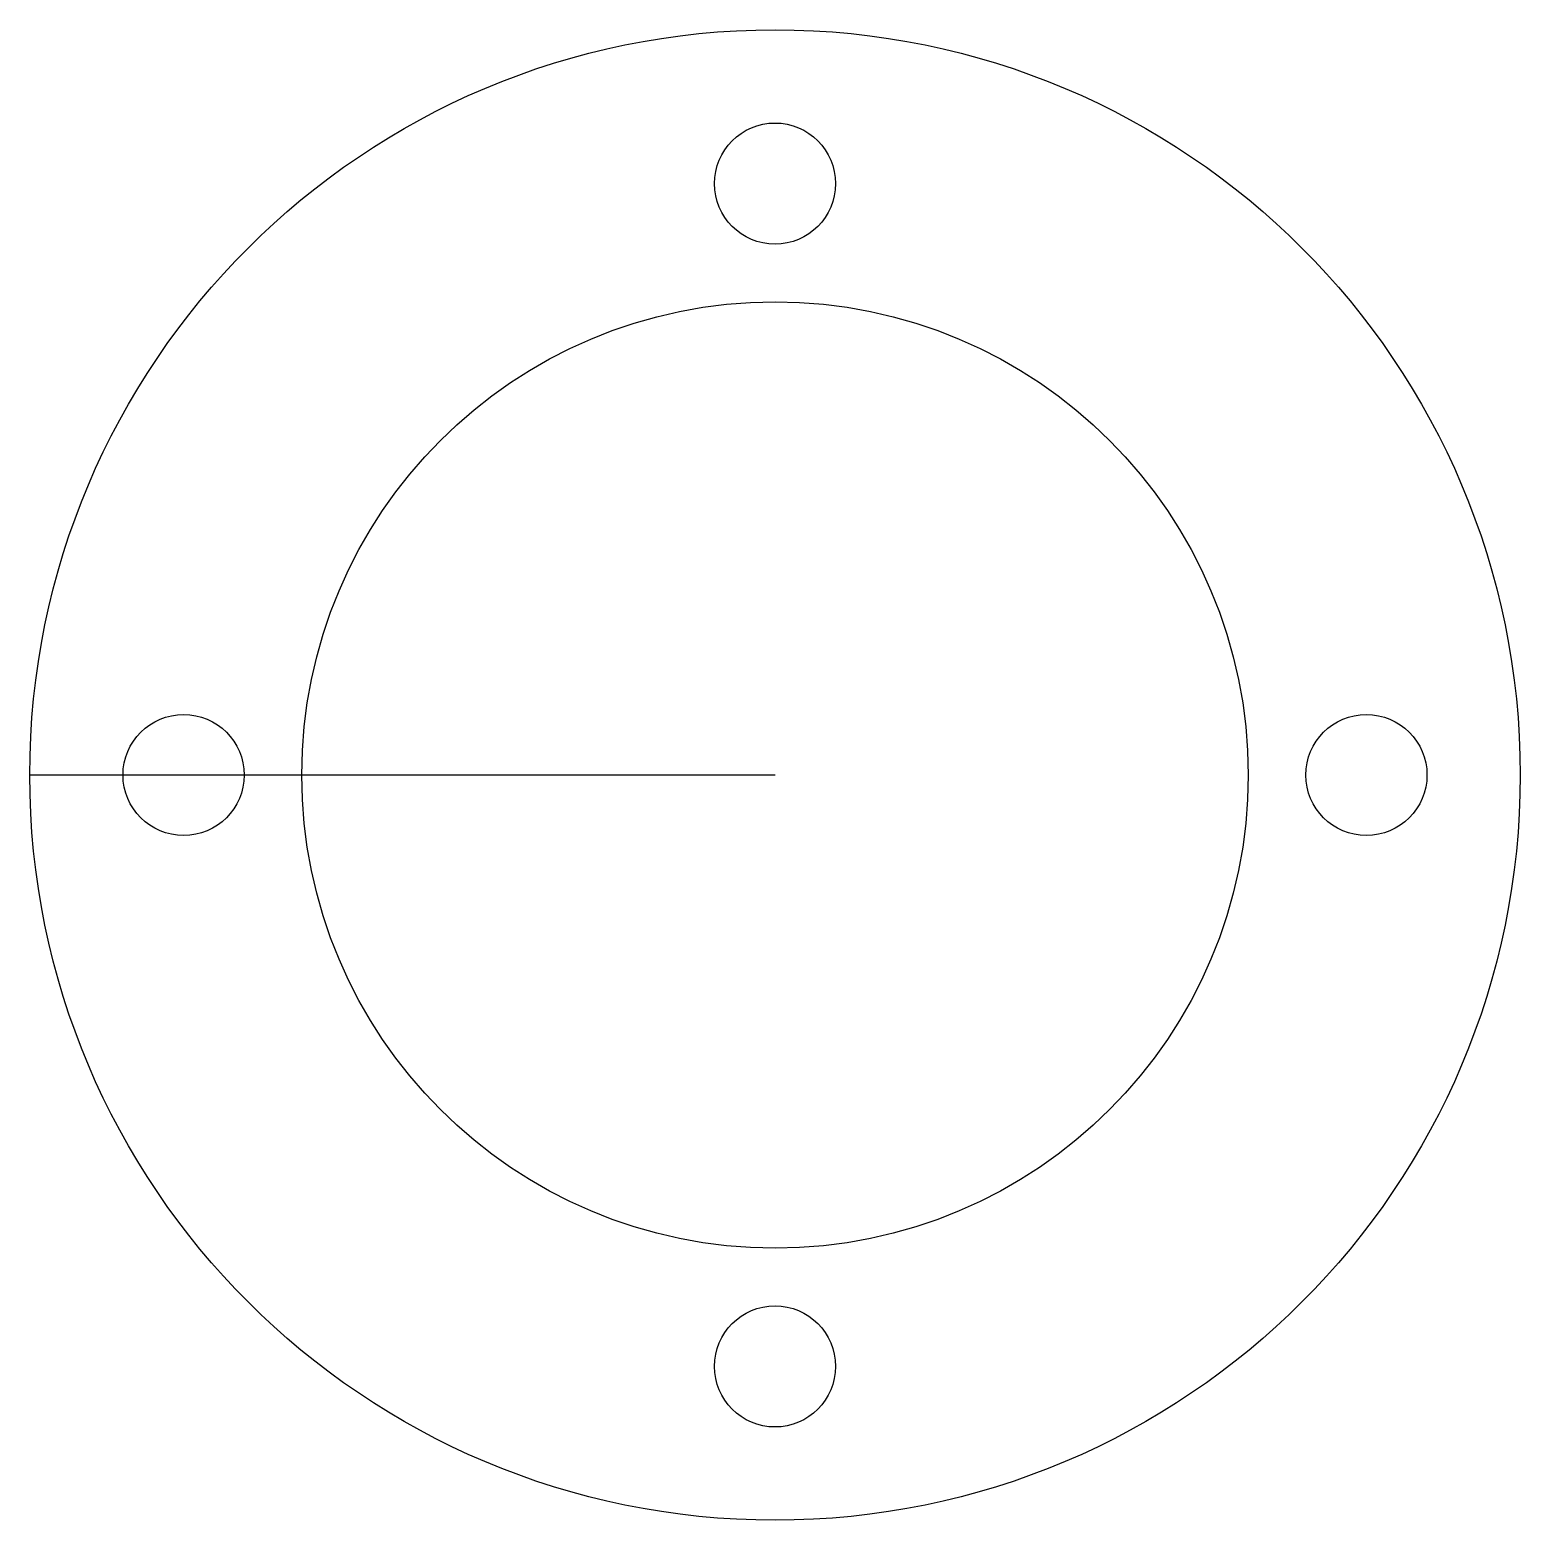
# Model space of a CAD drawing. Header units: inches. Extents: x -1.57 to 1.57, y -1.57 to 1.57.
import ezdxf

# ---------------------------------------------------------------- set-up
doc = ezdxf.new("R2010")
doc.units = ezdxf.units.IN
doc.layers.get('0').update_dxf_attribs({"linetype": 'CONTINUOUS'})

msp = doc.modelspace()

# ---------------------------------------------------------------- linework, layer by layer
msp.add_line((0, 0), (-1.575, 0))
for centre, radius in [((0, 0), 1.575), ((0, 1.25), 0.128), ((0, 0), 1), ((-1.25, 0), 0.128), ((1.25, 0), 0.128), ((0, -1.25), 0.128)]:
    msp.add_circle(centre, radius)

doc.saveas('drawing.dxf')
